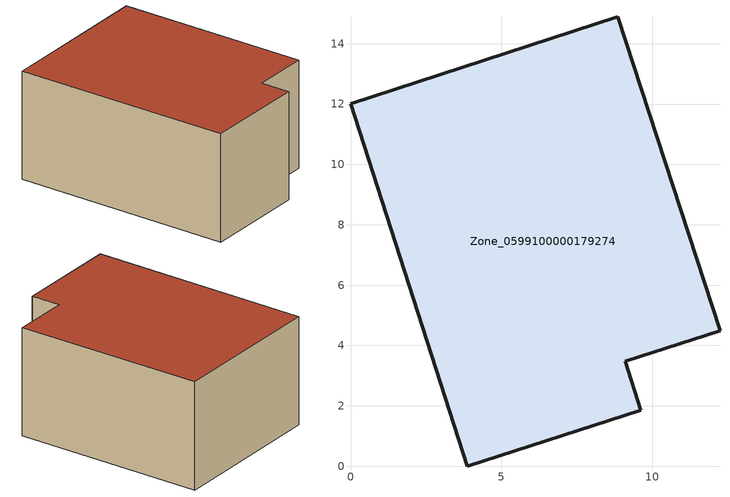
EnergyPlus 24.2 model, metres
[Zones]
Zone_0599100000179274
 floor ground (C_G): 0,12.01 8.86,14.89 12.24,4.49 9.11,3.48 9.62,1.85 3.88,0 z3.29
 wall outside (C_F): 8.86,14.89 0,12.01 3.88,0 9.62,1.85 9.11,3.48 12.24,4.49 8.86,14.89 z3.29:9.52
 roof outside (C_R): 0,12.01 3.88,0 9.62,1.85 9.11,3.48 12.24,4.49 8.86,14.89 z9.52
[BUILDING]
Pand.0599100000179274: North Axis=0; Terrain=City; Loads Convergence Tolerance Value=0.04; Temperature Convergence Tolerance Value=0.4; Solar Distribution=FullExterior; Maximum Number of Warmup Days=25; Minimum Number of Warmup Days=1
[Site:Location]
Rotterdam.The.Hague.AP_ZH_NLD Design_Conditions: Latitude=51.96; Longitude=4.45; Time Zone=1; Elevation=-4.5
[SITE:GROUNDTEMPERATURE:BUILDINGSURFACE]
18, 18, 18, 18, 18, 18, 18, 18, 18, 18, 18, 18
[MATERIAL] Thermal Absorptance=0.9; Solar Absorptance=0.7; Visible Absorptance=0.7
Name | Roughness | Thickness | Conductivity | Density | Specific Heat
G.TC.1946-1964 | MediumSmooth | 0.15 | 1 | 540 | 1210
F.TC.1946-1964 | Rough | 0.3 | 0.857143 | 1920 | 840
R.TC.1946-1964 | MediumRough | 0.2 | 0.235294 | 1500 | 1000
[CONSTRUCTION]
C_G: G.TC.1946-1964
C_F: F.TC.1946-1964
C_R: R.TC.1946-1964
[ZONE]
Zone_0599100000179274: Type=1; Multiplier=1; Ceiling Height=Autocalculate; Volume=Autocalculate; Floor Area=autocalculate; Part of Total Floor Area=Yes
[ZONEINFILTRATION:DESIGNFLOWRATE]
Infil_Zone_0599100000179274: Zone or ZoneList or Space or SpaceList=Zone_0599100000179274; Schedule=AlwaysOn; Design Flow Rate Calculation Method=Flow/Area; Flow Rate per Floor Area=0.003; Constant Term Coefficient=1; Temperature Term Coefficient=0; Velocity Term Coefficient=0; Velocity Squared Term Coefficient=0
[HVACTEMPLATE:ZONE:IDEALLOADSAIRSYSTEM]
Zone_0599100000179274: Maximum Heating Supply Air Temperature=50; Minimum Cooling Supply Air Temperature=13; Maximum Heating Supply Air Humidity Ratio=0.0156; Minimum Cooling Supply Air Humidity Ratio=0.0077; Heating Limit=NoLimit; Cooling Limit=NoLimit; Dehumidification Control Type=ConstantSensibleHeatRatio; Cooling Sensible Heat Ratio=0.7; Dehumidification Setpoint=60; Humidification Control Type=None; Humidification Setpoint=30; Outdoor Air Method=None; Outdoor Air Flow Rate per Person=0.00944; Outdoor Air Flow Rate per Zone Floor Area=0; Outdoor Air Flow Rate per Zone=0; Demand Controlled Ventilation Type=None; Outdoor Air Economizer Type=NoEconomizer; Heat Recovery Type=None; Sensible Heat Recovery Effectiveness=0.7; Latent Heat Recovery Effectiveness=0.65
[ZONECONTROL:THERMOSTAT]
ThermostatControl_Zone_0599100000179274: Zone or ZoneList=Zone_0599100000179274; Control Type Schedule=DualSetpointControlType; Control 1=Thermostat_Zone_0599100000179274; Temperature Difference Between Cutout And Setpoint=0
[THERMOSTATSETPOINT:DUALSETPOINT]
Thermostat_Zone_0599100000179274: Heating Setpoint Temperature Schedule=HeatingSetpoint_Zone_0599100000179274; Cooling Setpoint Temperature Schedule=CoolingSetpoint_Zone_0599100000179274
[SCHEDULE:COMPACT]
HeatingSetpoint_Zone_0599100000179274: Through: 12/31, For: AllDays, Until: 24:00, 21
CoolingSetpoint_Zone_0599100000179274: Through: 12/31, For: AllDays, Until: 24:00, 24
DualSetpointControlType: Through: 12/31, For: AllDays, Until: 24:00, 4
AlwaysOn: Through: 12/31, For: AllDays, Until: 24:00, 1
